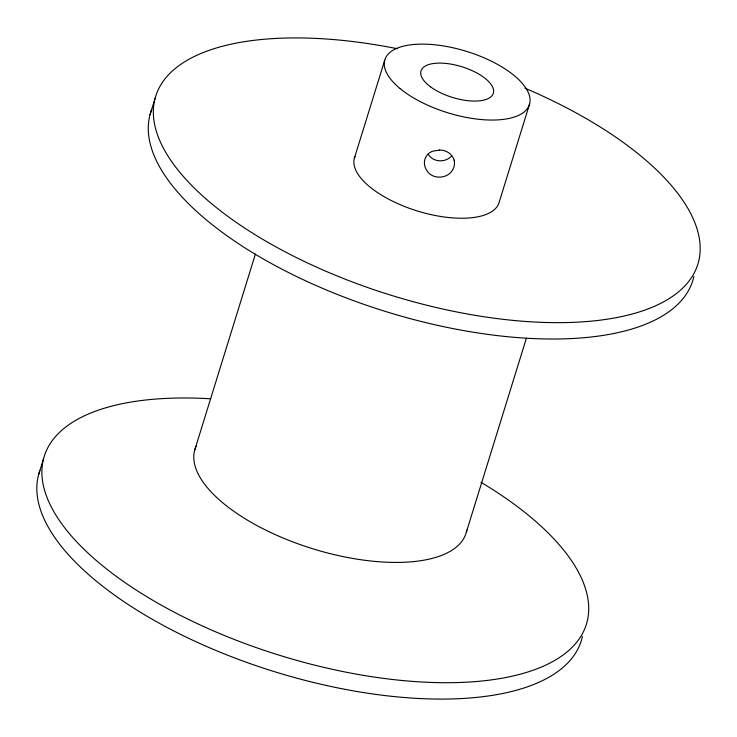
<?xml version="1.0" encoding="UTF-8"?>
<svg xmlns="http://www.w3.org/2000/svg" width="737" height="737" viewBox="0 0 737 737"><rect width="100%" height="100%" fill="white"/><g stroke="black" fill="none" stroke-linecap="round" stroke-linejoin="round"><path stroke-width="1.11" d="M38.573 474.757L43.64 458.396M150.035 114.696L155.102 98.325M194.669 450.27L255.398 254.09M354.322 158.427L384.714 60.231M529.608 103.935L499.207 202.141A75.681 32.106 17.2 0 1 416.138 210.598A75.681 32.106 17.2 0 1 355.013 156.456M466.337 532.225L526.384 338.237M451.366 156.253C445.148 162.905 433.08 162.343 428.271 154.3M439.593 150.072L432.057 151.343L428.916 153.213A14.841 13.349 32.3 0 0 424.871 166.295C426.041 169.998 428.354 173.398 431.781 175.332A15.145 13.561 -2.1 0 0 450.067 173.204C453.568 169.879 455.392 164.867 454.112 160.132M480.929 482.265A283.791 120.389 17.2 0 1 500.534 678.482A283.791 120.389 17.2 0 1 84.875 550.106A283.791 120.389 17.2 0 1 210.699 398.8M466.816 530.023A141.9 60.194 17.2 0 1 312.47 548.678A141.9 60.194 17.2 0 1 196.208 446.032M582.433 636.482A283.791 120.389 17.2 0 1 276.707 672.356A283.791 120.389 17.2 0 1 39.918 470.473M693.895 276.421A283.791 120.389 17.2 0 1 386.897 311.898A283.791 120.389 17.2 0 1 151.776 109.343M524.928 88.164A283.791 120.389 17.2 0 1 630.034 314.579A283.791 120.389 17.2 0 1 183.32 176.429A283.791 120.389 17.2 0 1 397.473 48.743M439.611 150.026A15.145 13.561 -2.1 0 1 454.13 160.076M400.09 88.578A75.681 32.106 17.2 0 0 525.002 111.232A75.681 32.106 17.2 0 0 446.392 46.44A75.681 32.106 17.2 0 0 400.09 88.578M430.509 86.8A37.836 16.048 17.2 0 0 492.03 95.653A37.836 16.048 17.2 0 0 448.944 63.806A37.836 16.048 17.2 0 0 430.509 86.8"/></g></svg>
